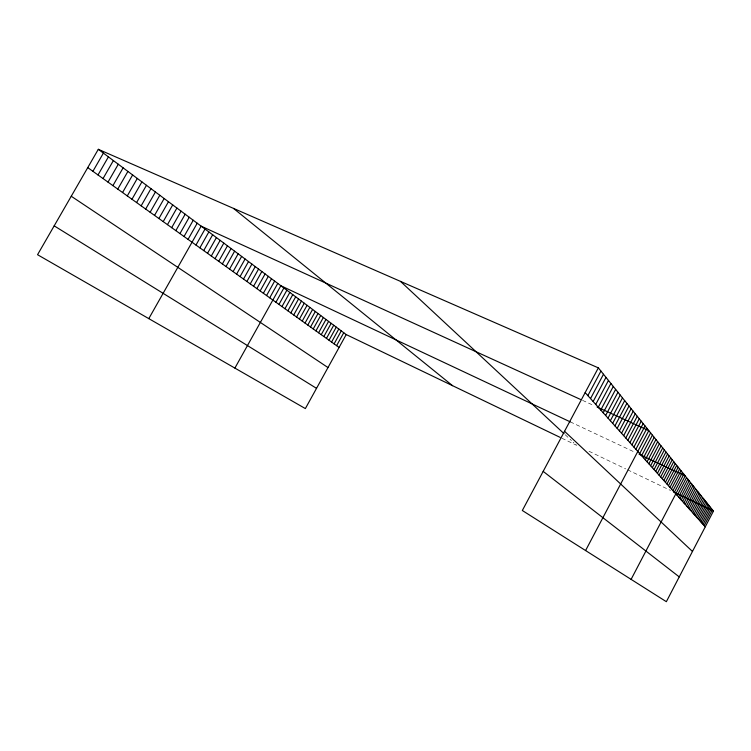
<?xml version="1.0" encoding="UTF-8"?>
<svg xmlns="http://www.w3.org/2000/svg" width="751" height="751" viewBox="0 0 751 751"><rect width="100%" height="100%" fill="white"/><g stroke="black" fill="none" stroke-linecap="round" stroke-linejoin="round"><path stroke-width="0.56" stroke-dasharray="3.75 2.82" d="M582.532 400.358L594.163 405.671M570.262 421.865L635.299 452.449M561.889 438.227L576.458 445.23L573.154 442.151M589 451.257L625.714 468.906M627.592 469.807L670.615 490.478M565.203 434.745L571.483 440.593"/><path stroke-width="1.13" d="M700.871 521.926L709.244 505.836M701.988 523.175L710.315 507.169M703.086 524.405L711.366 508.483M704.185 525.625L712.417 509.779M598.34 367.859L713.45 511.074L666.353 601.692L522.33 510.502L598.34 367.859L98.306 149.308L37.55 254.711L305.357 408.582L346.202 334.561L98.306 149.308M681.279 500.025L690.46 482.461M682.612 501.518L691.737 484.057M683.926 502.992L692.995 485.625M685.231 504.437L694.243 487.174M686.517 505.883L695.473 488.704M687.785 507.3L696.693 490.225M689.043 508.709L697.895 491.727M690.291 510.098L699.087 493.21M691.511 511.469L700.27 494.674M692.732 512.83L701.434 496.12M693.933 514.172L702.589 497.556M695.126 515.496L703.725 498.974M696.299 516.81L704.851 500.373M697.463 518.115L705.968 501.762M698.608 519.401L707.076 503.132M699.744 520.668L708.165 504.494M662.269 478.772L672.229 459.781M663.846 480.546L673.741 461.668M665.405 482.283L675.233 463.527M666.944 484.01L676.717 465.367M668.465 485.709L678.172 467.178M669.976 487.39L679.608 468.971M671.46 489.042L681.035 470.746M672.924 490.685L682.443 472.492M674.37 492.299L683.832 474.219M631.103 579.368L685.203 475.927L639.045 454.214M677.195 495.463L686.536 477.589M678.575 497.002L687.86 479.232M679.937 498.523L689.165 480.856M641.598 455.669L652.412 435.139M643.447 457.744L654.187 437.345M645.278 459.79L655.942 439.523M647.08 461.799L657.669 441.672M648.855 463.789L659.369 443.794M650.61 465.751L661.058 445.887M652.347 467.685L662.711 447.953M654.055 469.591L664.353 449.99M655.736 471.478L665.968 451.999M657.407 473.337L667.564 453.98M659.049 475.176L669.141 455.941M660.664 476.988L670.69 457.875M623.687 435.655L635.243 413.782M625.79 438.011L637.261 416.289M627.864 440.33L639.251 418.767M629.911 442.611L641.213 421.208M631.929 444.874L643.147 423.611M633.919 447.089L645.053 425.986M635.881 449.286L646.93 428.314M585.583 550.549L648.789 430.623L597.092 407.014M639.721 453.576L650.61 432.895M603.213 412.778L615.632 389.384M605.635 415.481L617.951 392.266M608.01 418.138L620.232 395.101M610.356 420.757L622.476 397.889M612.666 423.329L624.682 400.64M614.938 425.873L626.86 403.353M617.172 428.37L629.009 406.019M619.378 430.839L631.122 408.647M621.546 433.261L633.196 411.229M587.864 395.617L600.931 371.088M590.53 398.593L603.485 374.261M593.149 401.522L605.991 377.387M595.731 404.404L608.46 380.457M598.265 407.239L610.892 383.479M600.762 410.027L613.285 386.455M331.576 342.062L338.785 329.013M334.101 343.874L341.273 330.881M336.608 345.667L343.751 332.731M310.529 327.004L318.02 313.496M313.242 328.947L320.696 315.504M315.936 330.872L323.352 317.485M318.602 332.777L325.981 319.447M321.24 334.674L328.591 321.4M323.859 336.542L331.172 323.324M326.45 338.401L333.726 325.239M329.022 340.241L336.27 327.136M287.896 310.811L295.687 296.814M290.815 312.904L298.569 298.964M293.716 314.979L301.433 301.104M296.579 317.025L304.258 303.216M299.424 319.062L307.065 305.31M302.24 321.071L309.834 307.384M305.028 323.071L312.594 309.44M307.788 325.052L315.317 311.477M266.558 295.556L274.641 281.09M269.731 297.818L277.767 283.418M234.885 368.093L280.855 285.727L570.262 421.865M275.927 302.249L283.878 287.99M278.959 304.427L286.873 290.224M281.963 306.577L289.839 292.439M284.948 308.708L292.777 294.636M243.502 279.053L251.895 264.089M246.891 281.484L255.246 266.586M250.252 283.887L258.56 269.065M253.585 286.262L261.846 271.515M256.88 288.619L265.094 273.946M260.137 290.956L268.304 276.349M263.366 293.265L271.496 278.734M222.371 263.939L231.064 248.515M225.985 266.521L234.622 251.181M229.562 269.083L238.151 253.81M233.101 271.609L241.644 256.42M236.603 274.115L245.089 259.001M240.067 276.593L248.515 261.555M199.869 247.839L208.862 231.928M203.718 250.59L212.664 234.763M207.529 253.322L216.419 237.579M211.303 256.016L220.137 240.358M215.03 258.682L223.817 243.108M218.719 261.329L227.459 245.821M175.837 230.641L185.168 214.223M179.958 233.589L189.224 217.255M184.033 236.499L193.242 220.25M188.05 239.381L197.213 223.216M148.792 318.631L201.137 226.154L580.429 399.401M195.973 245.051L205.023 229.055M154.537 215.406L164.159 198.527M158.902 218.522L168.459 201.737M163.211 221.611L172.711 204.91M167.464 224.652L176.907 208.046M171.679 227.666L181.057 211.153M131.969 199.259L141.901 181.892M136.588 202.563L146.464 185.3M141.16 205.83L150.96 188.661M145.675 209.06L155.419 191.984M150.134 212.251L159.813 195.269M108.013 182.118L118.282 164.234M112.922 185.628L123.117 167.849M117.766 189.092L127.905 171.425M122.563 192.528L132.627 174.955M127.294 195.908L137.292 178.447M92.908 171.312L103.394 153.11M98.005 174.955L108.416 156.865M103.037 178.56L113.382 160.573M346.202 334.561L560.077 437.354M673.544 491.896L713.45 511.074M54.185 225.854L316.528 388.351M71.251 196.246L327.99 367.558M87.754 167.623L339.095 347.441M543.18 471.375L679.242 576.899M233.486 208.393L452.571 385.685M400.48 281.381L564.029 433.656M564.536 431.29L692.469 551.45M585.16 392.595L705.264 526.827"/></g></svg>
